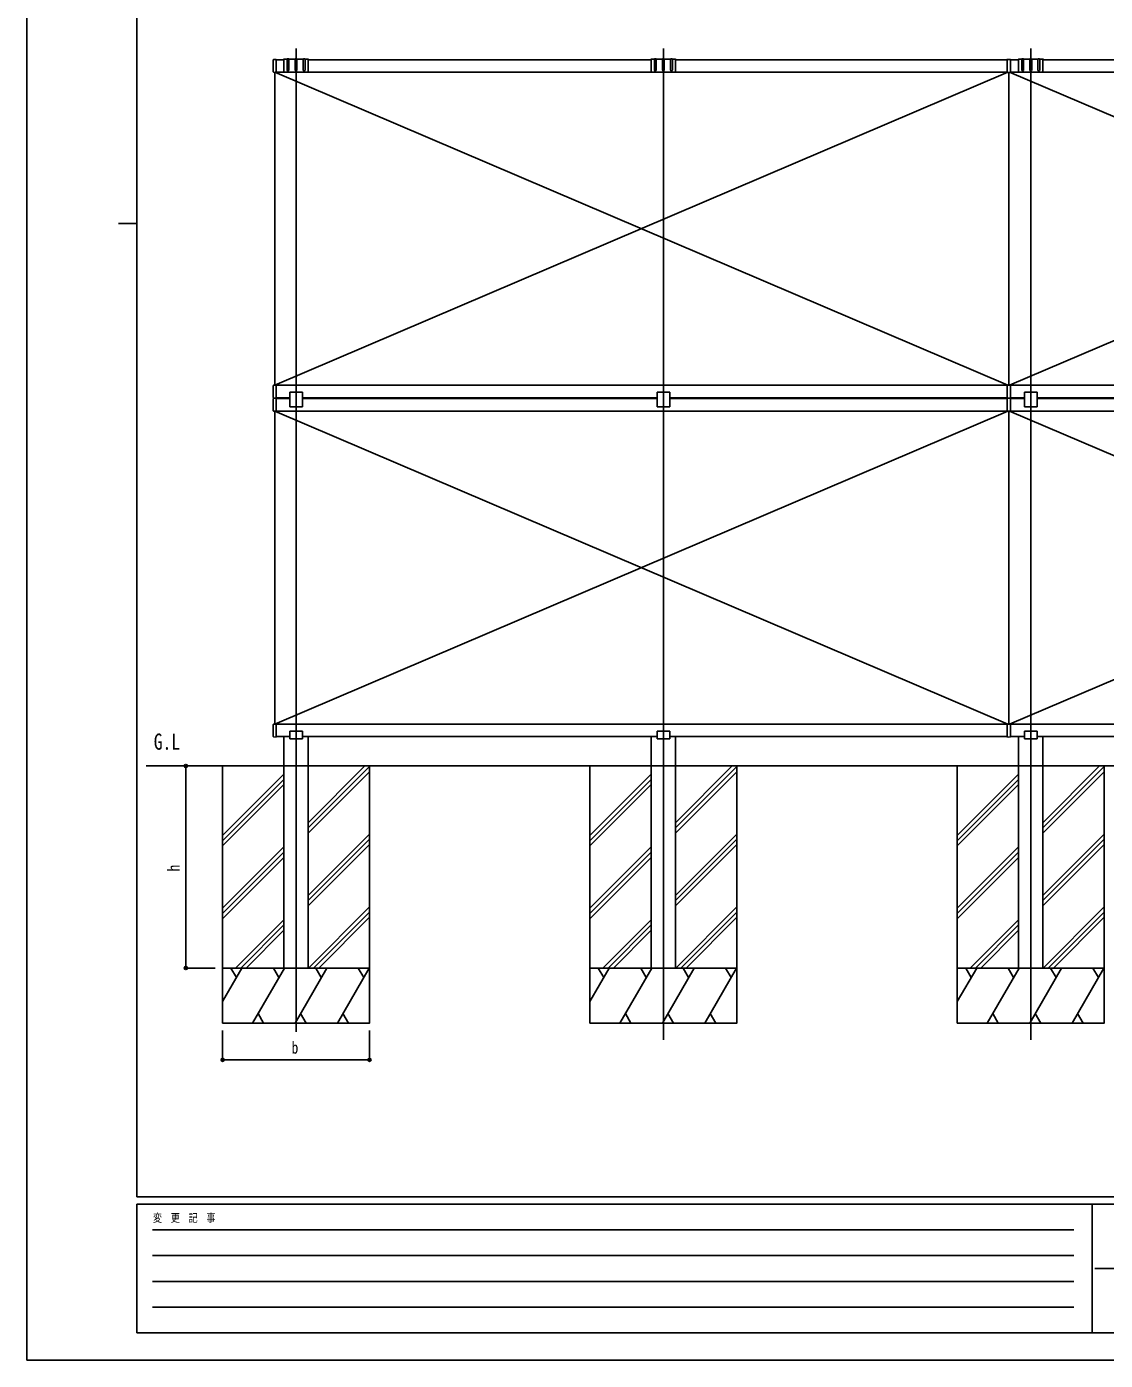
# Model space of a CAD drawing. Units: millimetres, scale not verified. Extents: x -4205 to 4205, y -2970 to 2970.
# Drawn here: x -4205 to -1269, y -2970 to 661 of the extents above; entities that cross this region are included whole.
import ezdxf
from ezdxf.enums import TextEntityAlignment as Align

# ---------------------------------------------------------------- set-up
doc = ezdxf.new("R2010")
doc.units = ezdxf.units.MM
doc.header["$LTSCALE"] = 16
for name, color, linetype in [('0-2_USER1', 3, 'Continuous'), ('0-3_YKK_12', 2, 'Continuous'), ('0-4_YKK_A1', 4, 'Continuous'), ('0-5_YKK_D', 6, 'Continuous'), ('0-6_YKK_ZWAK', 7, 'Continuous')]:
    doc.layers.add(name, color=color, linetype=linetype)
doc.styles.add('ＭＳ ゴシック', font='')
doc.styles.get('ＭＳ ゴシック').set_extended_font_data('MS Gothic')

msp = doc.modelspace()

# ---------------------------------------------------------------- linework, layer by layer
at = {"layer": '0-3_YKK_12'}
for p, q in [((-3471.71, -2075.46), (-3471.71, 601.26)), ((-2471.81, -2097.73), (-2471.81, 601.26)), ((-1471.81, -2097.73), (-1471.81, 601.26))]:
    msp.add_line(p, q, dxfattribs=at)
at = {"layer": '0-4_YKK_A1'}
for p, q in [((-3533.81, 570.25), (-3533.81, 537.61)), ((-3526.13, 571.66), (-3532.87, 571.25)), ((-3525.81, 570.48), (-3504.71, 570.48)), ((-3496.21, 571.98), (-3504.71, 571.98)), ((-3504.71, 571.98), (-3504.71, 537.97)), ((-3496.21, 571.98), (-3496.21, 542.97)), ((-3495.21, 572.98), (-3492.21, 572.98)), ((-3491.21, 542.97), (-3491.21, 571.98)), ((-3474.21, 571.98), (-3491.21, 571.98)), ((-3474.21, 571.98), (-3474.21, 542.97)), ((-3473.21, 572.98), (-3470.21, 572.98)), ((-3452.21, 571.98), (-3469.21, 571.98)), ((-3469.21, 542.97), (-3469.21, 571.98)), ((-3452.21, 571.98), (-3452.21, 542.97)), ((-3448.21, 572.98), (-3451.21, 572.98)), ((-3438.71, 571.98), (-3447.21, 571.98)), ((-3447.21, 542.97), (-3447.21, 571.98)), ((-3438.71, 571.98), (-3438.71, 537.97)), ((-3438.71, 570.48), (-2504.81, 570.48)), ((-2496.31, 571.98), (-2504.81, 571.98)), ((-2504.81, 571.98), (-2504.81, 537.97)), ((-2496.31, 571.98), (-2496.31, 542.97)), ((-2495.31, 572.98), (-2492.31, 572.98)), ((-2491.31, 542.97), (-2491.31, 571.98)), ((-2474.31, 571.98), (-2491.31, 571.98)), ((-2474.31, 571.98), (-2474.31, 542.97)), ((-2473.31, 572.98), (-2470.31, 572.98)), ((-2452.31, 571.98), (-2469.31, 571.98)), ((-2469.31, 542.97), (-2469.31, 571.98)), ((-2452.31, 571.98), (-2452.31, 542.97)), ((-2448.31, 572.98), (-2451.31, 572.98)), ((-2438.81, 571.98), (-2447.31, 571.98)), ((-2447.31, 542.97), (-2447.31, 571.98)), ((-2438.81, 571.98), (-2438.81, 537.97)), ((-2438.81, 570.48), (-1536.31, 570.48)), ((-1536.31, 570.42), (-1536.31, 571.22)), ((-1536.31, 537.18), (-1536.31, 570.42)), ((-1536.12, 571.42), (-1531.81, 571.68)), ((-1527.5, 571.42), (-1531.81, 571.68)), ((-1527.31, 570.42), (-1527.31, 571.22)), ((-1504.81, 570.48), (-1527.31, 570.48)), ((-1527.31, 537.18), (-1527.31, 570.42)), ((-1496.31, 571.98), (-1504.81, 571.98)), ((-1504.81, 571.98), (-1504.81, 537.97)), ((-1496.31, 571.98), (-1496.31, 542.97)), ((-1495.31, 572.98), (-1492.31, 572.98)), ((-1491.31, 542.97), (-1491.31, 571.98)), ((-1474.31, 571.98), (-1491.31, 571.98)), ((-1474.31, 571.98), (-1474.31, 542.97)), ((-1473.31, 572.98), (-1470.31, 572.98)), ((-1452.31, 571.98), (-1469.31, 571.98)), ((-1469.31, 542.97), (-1469.31, 571.98)), ((-1452.31, 571.98), (-1452.31, 542.97)), ((-1448.31, 572.98), (-1451.31, 572.98)), ((-1438.81, 571.98), (-1447.31, 571.98)), ((-1447.31, 542.97), (-1447.31, 571.98)), ((-1438.81, 571.98), (-1438.81, 537.97)), ((-504.81, 570.48), (-1438.81, 570.48)), ((-3526.13, 536.2), (-3532.87, 536.61)), ((-1534.31, -315.52), (-3529.31, 536.48)), ((-3529.31, -315.52), (-1534.31, 536.48)), ((-3529.31, -315.43), (-3529.31, 536.4)), ((-1536.31, 536.48), (-3525.81, 536.48)), ((-3503.71, 536.97), (-3472.17, 536.97)), ((-3471.25, 536.97), (-3439.71, 536.97)), ((-2503.81, 536.97), (-2472.27, 536.97)), ((-2471.35, 536.97), (-2439.81, 536.97)), ((-1536.31, 536.38), (-1536.31, 537.18)), ((-1531.81, 536.18), (-1535.75, 536.18)), ((-1531.81, 536.18), (-1531.81, -315.22)), ((-1531.81, 536.18), (-1531.81, -315.22)), ((-1531.81, 536.18), (-1527.87, 536.18)), ((-1529.31, 536.48), (465.69, -315.52)), ((-1529.31, -315.52), (465.69, 536.48)), ((-1527.31, 536.38), (-1527.31, 537.18)), ((-1527.31, 536.48), (462.19, 536.48)), ((-1503.81, 536.97), (-1472.27, 536.97)), ((-1471.35, 536.97), (-1439.81, 536.97)), ((-3533.81, -349.29), (-3533.81, -316.65)), ((-3526.13, -315.24), (-3532.87, -315.65)), ((-1536.31, -315.52), (-3525.81, -315.52)), ((-1536.31, -315.42), (-1536.31, -316.22)), ((-1536.31, -316.22), (-1536.31, -349.46)), ((-1531.81, -315.22), (-1535.75, -315.22)), ((-1531.81, -315.22), (-1527.87, -315.22)), ((-1527.31, -315.42), (-1527.31, -316.22)), ((-1527.31, -315.52), (462.19, -315.52)), ((-1527.31, -316.22), (-1527.31, -349.46)), ((-3533.81, -352.25), (-3533.81, -384.89)), ((-3526.13, -350.7), (-3532.87, -350.29)), ((-3526.13, -350.84), (-3532.87, -351.25)), ((-3488.96, -349.52), (-3525.81, -349.52)), ((-3525.81, -352.02), (-3488.96, -352.02)), ((-3488.96, -334.52), (-3488.96, -374.52)), ((-2489.06, -349.52), (-3454.46, -349.52)), ((-3454.46, -352.02), (-2489.06, -352.02)), ((-2489.06, -334.52), (-2489.06, -374.52)), ((-1536.31, -349.52), (-2454.56, -349.52)), ((-2454.56, -352.02), (-1536.31, -352.02)), ((-1536.31, -349.46), (-1536.31, -350.26)), ((-1536.31, -352.08), (-1536.31, -351.28)), ((-1536.31, -385.32), (-1536.31, -352.08)), ((-1536.12, -350.45), (-1531.81, -350.72)), ((-1536.12, -351.08), (-1531.81, -350.82)), ((-1527.5, -350.45), (-1531.81, -350.72)), ((-1527.5, -351.08), (-1531.81, -350.82)), ((-1527.31, -349.46), (-1527.31, -350.26)), ((-1527.31, -349.52), (-1489.06, -349.52)), ((-1527.31, -352.08), (-1527.31, -351.28)), ((-1489.06, -352.02), (-1527.31, -352.02)), ((-1527.31, -385.32), (-1527.31, -352.08)), ((-1489.06, -334.52), (-1489.06, -374.52)), ((-1454.56, -349.52), (-489.06, -349.52)), ((-489.06, -352.02), (-1454.56, -352.02)), ((-3526.13, -386.3), (-3532.87, -385.89)), ((-1534.31, -1238.02), (-3529.31, -386.02)), ((-1534.31, -386.02), (-3529.31, -1238.02)), ((-3529.31, -1237.93), (-3529.31, -386.1)), ((-1536.31, -386.02), (-3525.81, -386.02)), ((-3488.96, -374.52), (-3454.46, -374.52)), ((-2489.06, -374.52), (-2454.56, -374.52)), ((-1536.31, -386.12), (-1536.31, -385.32)), ((-1531.81, -386.32), (-1535.75, -386.32)), ((-1531.81, -386.32), (-1531.81, -1237.72)), ((-1531.81, -386.32), (-1531.81, -1237.72)), ((-1531.81, -386.32), (-1527.87, -386.32)), ((-1529.31, -386.02), (465.69, -1238.02)), ((-1529.31, -1238.02), (465.69, -386.02)), ((-1527.31, -386.12), (-1527.31, -385.32)), ((-1527.31, -386.02), (462.19, -386.02)), ((-1489.06, -374.52), (-1454.56, -374.52)), ((-3533.81, -1271.79), (-3533.81, -1239.15)), ((-3526.13, -1237.74), (-3532.87, -1238.15)), ((-1536.31, -1238.02), (-3525.81, -1238.02)), ((-3489.01, -1257.02), (-3454.41, -1257.02)), ((-3489.01, -1257.02), (-3489.01, -1278.02)), ((-3454.41, -1278.02), (-3454.41, -1257.02)), ((-2489.11, -1257.02), (-2454.51, -1257.02)), ((-2489.11, -1257.02), (-2489.11, -1278.02)), ((-2454.51, -1278.02), (-2454.51, -1257.02)), ((-1536.31, -1237.92), (-1536.31, -1238.72)), ((-1536.31, -1238.72), (-1536.31, -1271.96)), ((-1531.81, -1237.72), (-1535.75, -1237.72)), ((-1531.81, -1237.72), (-1527.87, -1237.72)), ((-1527.31, -1237.92), (-1527.31, -1238.72)), ((-1527.31, -1238.02), (462.19, -1238.02)), ((-1527.31, -1238.72), (-1527.31, -1271.96)), ((-1489.11, -1257.02), (-1454.51, -1257.02)), ((-1489.11, -1257.02), (-1489.11, -1278.02)), ((-1454.51, -1278.02), (-1454.51, -1257.02)), ((-3526.13, -1273.2), (-3532.87, -1272.79)), ((-3489.01, -1272.02), (-3525.81, -1272.02)), ((-3504.71, -1352.02), (-3504.71, -1272.02)), ((-3489.01, -1278.02), (-3454.41, -1278.02)), ((-2489.11, -1272.02), (-3454.41, -1272.02)), ((-3438.71, -1352.02), (-3438.71, -1272.02)), ((-2504.81, -1352.02), (-2504.81, -1272.02)), ((-2489.11, -1278.02), (-2454.51, -1278.02)), ((-1536.31, -1272.02), (-2454.51, -1272.02)), ((-2438.81, -1352.02), (-2438.81, -1272.02)), ((-1536.31, -1271.96), (-1536.31, -1272.76)), ((-1536.12, -1272.95), (-1531.81, -1273.22)), ((-1527.5, -1272.95), (-1531.81, -1273.22)), ((-1527.31, -1271.96), (-1527.31, -1272.76)), ((-1527.31, -1272.02), (-1489.11, -1272.02)), ((-1504.81, -1352.02), (-1504.81, -1272.02)), ((-1489.11, -1278.02), (-1454.51, -1278.02)), ((-1454.51, -1272.02), (-489.11, -1272.02)), ((-1438.81, -1352.02), (-1438.81, -1272.02)), ((866.24, -1352.02), (-3880.14, -1352.02)), ((-3671.71, -1541.5), (-3504.71, -1374.5)), ((-3504.71, -1902.02), (-3504.71, -1352.02)), ((-3438.71, -1902.02), (-3438.71, -1352.02)), ((-3438.71, -1520.63), (-3270.1, -1352.02)), ((-3438.71, -1506.49), (-3284.24, -1352.02)), ((-3438.71, -1534.77), (-3271.71, -1367.77)), ((-2671.81, -1541.5), (-2504.81, -1374.5)), ((-2504.81, -1902.02), (-2504.81, -1352.02)), ((-2438.81, -1902.02), (-2438.81, -1352.02)), ((-2438.81, -1520.63), (-2270.2, -1352.02)), ((-2438.81, -1506.49), (-2284.34, -1352.02)), ((-2438.81, -1534.77), (-2271.81, -1367.77)), ((-1671.81, -1541.5), (-1504.81, -1374.5)), ((-1504.81, -1902.02), (-1504.81, -1352.02)), ((-1438.81, -1902.02), (-1438.81, -1352.02)), ((-1438.81, -1520.63), (-1270.2, -1352.02)), ((-1438.81, -1506.49), (-1284.34, -1352.02)), ((-1438.81, -1534.77), (-1271.81, -1367.77)), ((-3671.71, -1555.64), (-3504.71, -1388.64)), ((-3671.71, -1569.78), (-3504.71, -1402.78)), ((-2671.81, -1555.64), (-2504.81, -1388.64)), ((-2671.81, -1569.78), (-2504.81, -1402.78)), ((-1671.81, -1555.64), (-1504.81, -1388.64)), ((-1671.81, -1569.78), (-1504.81, -1402.78)), ((-3438.71, -1704.48), (-3271.71, -1537.48)), ((-3438.71, -1718.62), (-3271.71, -1551.62)), ((-2438.81, -1704.48), (-2271.81, -1537.48)), ((-2438.81, -1718.62), (-2271.81, -1551.62)), ((-1438.81, -1704.48), (-1271.81, -1537.48)), ((-1438.81, -1718.62), (-1271.81, -1551.62)), ((-3671.71, -1739.49), (-3504.71, -1572.49)), ((-3671.71, -1753.63), (-3504.71, -1586.63)), ((-3438.71, -1732.76), (-3271.71, -1565.76)), ((-2671.81, -1739.49), (-2504.81, -1572.49)), ((-2671.81, -1753.63), (-2504.81, -1586.63)), ((-2438.81, -1732.76), (-2271.81, -1565.76)), ((-1671.81, -1739.49), (-1504.81, -1572.49)), ((-1671.81, -1753.63), (-1504.81, -1586.63)), ((-1438.81, -1732.76), (-1271.81, -1565.76)), ((-3671.71, -1767.77), (-3504.71, -1600.77)), ((-2671.81, -1767.77), (-2504.81, -1600.77)), ((-1671.81, -1767.77), (-1504.81, -1600.77)), ((-3438.26, -1902.02), (-3271.71, -1735.47)), ((-2438.36, -1902.02), (-2271.81, -1735.47)), ((-1438.36, -1902.02), (-1271.81, -1735.47)), ((-3636.25, -1902.02), (-3504.71, -1770.48)), ((-3424.12, -1902.02), (-3271.71, -1749.61)), ((-3409.98, -1902.02), (-3271.71, -1763.75)), ((-2636.35, -1902.02), (-2504.81, -1770.48)), ((-2424.22, -1902.02), (-2271.81, -1749.61)), ((-2410.08, -1902.02), (-2271.81, -1763.75)), ((-1636.35, -1902.02), (-1504.81, -1770.48)), ((-1424.22, -1902.02), (-1271.81, -1749.61)), ((-1410.08, -1902.02), (-1271.81, -1763.75)), ((-3622.11, -1902.02), (-3504.71, -1784.62)), ((-3607.97, -1902.02), (-3504.71, -1798.76)), ((-2622.21, -1902.02), (-2504.81, -1784.62)), ((-2608.07, -1902.02), (-2504.81, -1798.76)), ((-1622.21, -1902.02), (-1504.81, -1784.62)), ((-1608.07, -1902.02), (-1504.81, -1798.76)), ((-3671.71, -1993.52), (-3618.88, -1902.02)), ((-3633.88, -1928), (-3648.88, -1902.02)), ((-3590.01, -2052.02), (-3503.41, -1902.02)), ((-3518.41, -1928), (-3533.41, -1902.02)), ((-3474.54, -2052.02), (-3387.94, -1902.02)), ((-3402.94, -1928), (-3417.94, -1902.02)), ((-3359.07, -2052.02), (-3272.47, -1902.02)), ((-3287.47, -1928), (-3302.47, -1902.02)), ((-2671.81, -1993.52), (-2618.98, -1902.02)), ((-2633.98, -1928), (-2648.98, -1902.02)), ((-2590.11, -2052.02), (-2503.51, -1902.02)), ((-2518.51, -1928), (-2533.51, -1902.02)), ((-2474.64, -2052.02), (-2388.04, -1902.02)), ((-2403.04, -1928), (-2418.04, -1902.02)), ((-2359.17, -2052.02), (-2272.57, -1902.02)), ((-2287.57, -1928), (-2302.57, -1902.02)), ((-1671.81, -1993.52), (-1618.98, -1902.02)), ((-1633.98, -1928), (-1648.98, -1902.02)), ((-1590.11, -2052.02), (-1503.51, -1902.02)), ((-1518.51, -1928), (-1533.51, -1902.02)), ((-1474.64, -2052.02), (-1388.04, -1902.02)), ((-1403.04, -1928), (-1418.04, -1902.02)), ((-1359.17, -2052.02), (-1272.57, -1902.02)), ((-1287.57, -1928), (-1302.57, -1902.02)), ((-3575.01, -2026.04), (-3560.01, -2052.02)), ((-3459.54, -2026.04), (-3444.54, -2052.02)), ((-3344.07, -2026.04), (-3329.07, -2052.02)), ((-2575.11, -2026.04), (-2560.11, -2052.02)), ((-2459.64, -2026.04), (-2444.64, -2052.02)), ((-2344.17, -2026.04), (-2329.17, -2052.02)), ((-1575.11, -2026.04), (-1560.11, -2052.02)), ((-1459.64, -2026.04), (-1444.64, -2052.02)), ((-1344.17, -2026.04), (-1329.17, -2052.02))]:
    msp.add_line(p, q, dxfattribs=at)
for points in [[(-3525.81, 536.5), (-3525.81, 537.18), (-3525.81, 570.68), (-3525.81, 571.36)], [(-3525.81, -315.54), (-3525.81, -316.22), (-3525.81, -349.72), (-3525.81, -350.4)], [(-3525.81, -386), (-3525.81, -385.32), (-3525.81, -351.82), (-3525.81, -351.14)], [(-3454.46, -374.52), (-3454.46, -334.52), (-3488.96, -334.52)], [(-2454.56, -374.52), (-2454.56, -334.52), (-2489.06, -334.52)], [(-1454.56, -374.52), (-1454.56, -334.52), (-1489.06, -334.52)], [(-3525.81, -1238.04), (-3525.81, -1238.72), (-3525.81, -1272.22), (-3525.81, -1272.9)]]:
    msp.add_lwpolyline(points, dxfattribs=at)
for points in [[(-3671.71, -1902.02), (-3271.71, -1902.02), (-3271.71, -1352.02), (-3671.71, -1352.02)], [(-2671.81, -1902.02), (-2271.81, -1902.02), (-2271.81, -1352.02), (-2671.81, -1352.02)], [(-1671.81, -1902.02), (-1271.81, -1902.02), (-1271.81, -1352.02), (-1671.81, -1352.02)], [(-3671.71, -1902.02), (-3271.71, -1902.02), (-3271.71, -2052.02), (-3671.71, -2052.02)], [(-2671.81, -1902.02), (-2271.81, -1902.02), (-2271.81, -2052.02), (-2671.81, -2052.02)], [(-1671.81, -1902.02), (-1271.81, -1902.02), (-1271.81, -2052.02), (-1671.81, -2052.02)]]:
    msp.add_lwpolyline(points, close=True, dxfattribs=at)
for centre, radius, start, end in [((-3532.81, 570.25), 1, 93.5, 180), ((-3526.11, 571.36), 0.3, 0, 93.5), ((-3504.71, 569.98), 2, 90, 165.52249), ((-3495.21, 571.98), 1, 90, 180), ((-3492.21, 571.98), 1, 0, 90), ((-3473.21, 571.98), 1, 90, 180), ((-3470.21, 571.98), 1, 0, 90), ((-3451.21, 571.98), 1, 90, 180), ((-3448.21, 571.98), 1, 0, 90), ((-3438.71, 569.98), 2, 14.47751, 90), ((-2504.81, 569.98), 2, 90, 165.52249), ((-2495.31, 571.98), 1, 90, 180), ((-2492.31, 571.98), 1, 0, 90), ((-2473.31, 571.98), 1, 90, 180), ((-2470.31, 571.98), 1, 0, 90), ((-2451.31, 571.98), 1, 90, 180), ((-2448.31, 571.98), 1, 0, 90), ((-2438.81, 569.98), 2, 14.47751, 90), ((-1536.11, 571.22), 0.2, 93.5, 180), ((-1527.51, 571.22), 0.2, 0, 86.5), ((-1504.81, 569.98), 2, 90, 165.52249), ((-1495.31, 571.98), 1, 90, 180), ((-1492.31, 571.98), 1, 0, 90), ((-1473.31, 571.98), 1, 90, 180), ((-1470.31, 571.98), 1, 0, 90), ((-1451.31, 571.98), 1, 90, 180), ((-1448.31, 571.98), 1, 0, 90), ((-1438.81, 569.98), 2, 14.47751, 90), ((-3532.81, 537.61), 1, 180, 266.5), ((-3526.11, 536.5), 0.3, 266.5, 0), ((-3503.71, 537.97), 1, 180, 270), ((-3493.71, 542.97), 2.5, 180, 0), ((-3471.71, 542.97), 2.5, 180, 0), ((-3471.71, 536.77), 0.5, 23.57818, 156.42182), ((-3449.71, 542.97), 2.5, 180, 0), ((-3439.71, 537.97), 1, 270, 0), ((-2503.81, 537.97), 1, 180, 270), ((-2493.81, 542.97), 2.5, 180, 0), ((-2471.81, 542.97), 2.5, 180, 0), ((-2471.81, 536.77), 0.5, 23.57818, 156.42182), ((-2449.81, 542.97), 2.5, 180, 0), ((-2439.81, 537.97), 1, 270, 0), ((-1536.11, 536.38), 0.202, 179.93968, 269.38321), ((-1527.51, 536.38), 0.202, 270.61679, 0.06032), ((-1503.81, 537.97), 1, 180, 270), ((-1493.81, 542.97), 2.5, 180, 0), ((-1471.81, 542.97), 2.5, 180, 0), ((-1471.81, 536.77), 0.5, 23.57818, 156.42182), ((-1449.81, 542.97), 2.5, 180, 0), ((-1439.81, 537.97), 1, 270, 0), ((-3532.81, -316.65), 1, 93.5, 180), ((-3526.11, -315.54), 0.3, 0, 93.5), ((-1536.11, -315.42), 0.202, 90.61679, 180.06032), ((-1527.51, -315.42), 0.202, 359.93968, 89.38321), ((-3532.81, -349.29), 1, 180, 266.5), ((-3532.81, -352.25), 1, 93.5, 180), ((-3526.11, -350.4), 0.3, 266.5, 0), ((-3526.11, -351.14), 0.3, 0, 93.5), ((-1536.11, -350.26), 0.2, 180, 266.5), ((-1536.11, -351.28), 0.2, 93.5, 180), ((-1527.51, -350.26), 0.2, 273.5, 0), ((-1527.51, -351.28), 0.2, 0, 86.5), ((-3532.81, -384.89), 1, 180, 266.5), ((-3526.11, -386), 0.3, 266.5, 0), ((-1536.11, -386.12), 0.202, 179.93968, 269.38321), ((-1527.51, -386.12), 0.202, 270.61679, 0.06032), ((-3532.81, -1239.15), 1, 93.5, 180), ((-3526.11, -1238.04), 0.3, 0, 93.5), ((-1536.11, -1237.92), 0.202, 90.61679, 180.06032), ((-1527.51, -1237.92), 0.202, 359.93968, 89.38321), ((-3532.81, -1271.79), 1, 180, 266.5), ((-3526.11, -1272.9), 0.3, 266.5, 0), ((-1536.11, -1272.76), 0.2, 180, 266.5), ((-1527.51, -1272.76), 0.2, 273.5, 0)]:
    msp.add_arc(centre, radius, start, end, dxfattribs=at)
for centre, start_param, end_param in [((-1535.75, 537.18), 4.6587856, 4.712389), ((-1527.87, 537.18), 4.712389, 4.7659923), ((-1535.75, -316.22), 1.5707963, 1.6243997), ((-1527.87, -316.22), 1.517193, 1.5707963), ((-1535.75, -385.32), 4.6587856, 4.712389), ((-1527.87, -385.32), 4.712389, 4.7659923), ((-1535.75, -1238.72), 1.5707963, 1.6243997), ((-1527.87, -1238.72), 1.517193, 1.5707963)]:
    msp.add_ellipse(centre, major_axis=(6.74, 0), ratio=0.148374, start_param=start_param, end_param=end_param, dxfattribs=at)
at = {"layer": '0-5_YKK_D'}
for p, q in [((-3691.71, -1352.02), (-3772.71, -1352.02)), ((-3771.71, -1352.02), (-3771.71, -1902.02)), ((-3691.71, -1902.02), (-3772.71, -1902.02)), ((-3671.71, -2072.02), (-3671.71, -2153.02)), ((-3271.71, -2072.02), (-3271.71, -2153.02)), ((-3671.71, -2152.02), (-3271.71, -2152.02))]:
    msp.add_line(p, q, dxfattribs=at)
for centre in [(-3771.71, -1352.02), (-3771.71, -1902.02), (-3671.71, -2152.02), (-3271.71, -2152.02)]:
    msp.add_circle(centre, 4.25, dxfattribs=at)
at = {"layer": '0-6_YKK_ZWAK'}
for p, q in [((-3904.98, -2525), (-3904.98, 2775)), ((-3954.98, 125), (-3904.98, 125)), ((3895.02, -2525), (-3904.98, -2525)), ((-1304.98, -2545), (-3904.98, -2545)), ((-3904.98, -2895), (-3904.98, -2545)), ((-1304.98, -2545), (-1304.98, -2895)), ((-4.98, -2545), (-1304.98, -2545)), ((-3862.48, -2615), (-1354.98, -2615)), ((-3862.48, -2685), (-1354.98, -2685)), ((-1297.48, -2720), (-4.98, -2720)), ((-3862.48, -2755), (-1354.98, -2755)), ((-3862.48, -2825), (-1354.98, -2825)), ((-3904.98, -2895), (-1304.98, -2895)), ((-1304.98, -2895), (-4.98, -2895))]:
    msp.add_line(p, q, dxfattribs=at)
msp.add_lwpolyline([(-4205, -2970), (4205, -2970), (4205, 2970), (-4205, 2970)], close=True, dxfattribs=at)

# ---------------------------------------------------------------- texts
at = {"layer": '0-2_USER1', "style": 'ＭＳ ゴシック', "width": 0.8}
msp.add_text('G.L', height=43.99, dxfattribs=at).set_placement((-3859.09, -1320.85), align=Align.BOTTOM_LEFT)
at = {"layer": '0-5_YKK_D', "style": 'ＭＳ ゴシック', "width": 0.8}
msp.add_text('h', height=32.99, rotation=90, dxfattribs=at).set_placement((-3778.71, -1639.02), align=Align.BOTTOM_LEFT)
msp.add_text('b', height=32.99, dxfattribs=at).set_placement((-3483.71, -2145.02), align=Align.BOTTOM_LEFT)
at = {"layer": '0-6_YKK_ZWAK', "style": 'ＭＳ ゴシック', "width": 0.8}
msp.add_text('変  更  記  事', height=21.99, dxfattribs=at).set_placement((-3861.31, -2600), align=Align.BOTTOM_LEFT)

doc.saveas('drawing.dxf')
